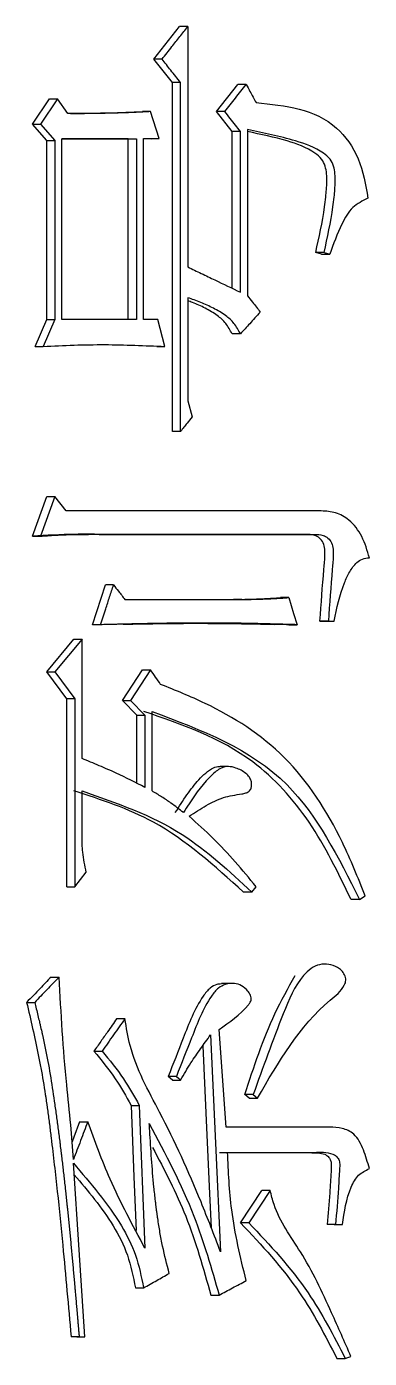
# Model space of a CAD drawing. Header units: millimetres. Extents: x 2003 to 4439, y 563 to 2285.
# Drawn here: x 2855.18 to 2857.23, y 727.57 to 735.55 of the extents above; entities that cross this region are included whole.
import ezdxf

# ---------------------------------------------------------------- set-up
doc = ezdxf.new("R2010")
doc.units = ezdxf.units.MM

msp = doc.modelspace()

# ---------------------------------------------------------------- linework, layer by layer
at = {"color": 7, "linetype": 'Continuous', "lineweight": 25}
for p, q in [((2855.9422, 735.3521), (2856.0956, 735.5468)), ((2856.1448, 735.5468), (2856.0956, 735.5468)), ((2856.1448, 735.5468), (2856.1448, 734.1081)), ((2855.9912, 735.3521), (2855.9422, 735.3521)), ((2856.053, 735.2115), (2855.9422, 735.3521)), ((2856.1021, 735.2115), (2856.053, 735.2115)), ((2856.053, 733.1237), (2856.053, 735.2115)), ((2856.1021, 733.1237), (2856.1021, 735.2115)), ((2856.3168, 735.0384), (2856.4442, 735.2007)), ((2856.4939, 735.2007), (2856.4442, 735.2007)), ((2855.2153, 734.9627), (2855.3182, 735.1141)), ((2855.3663, 735.1141), (2855.2633, 734.9627)), ((2855.3182, 735.1141), (2855.3663, 735.1141)), ((2855.4264, 735.0276), (2855.3663, 735.1141)), ((2855.9229, 735.0384), (2855.874, 735.0384)), ((2855.9741, 734.8762), (2855.9229, 735.0384)), ((2856.3663, 735.0384), (2856.3168, 735.0384)), ((2856.4103, 734.9194), (2856.3168, 735.0384)), ((2855.2153, 734.9627), (2855.2633, 734.9627)), ((2855.301, 734.8653), (2855.2153, 734.9627)), ((2855.2633, 734.9627), (2855.3492, 734.8653)), ((2856.4598, 734.9194), (2856.4103, 734.9194)), ((2856.4103, 733.9805), (2856.4103, 734.9194)), ((2856.4599, 733.9567), (2856.4598, 734.9194)), ((2856.5024, 734.9302), (2856.5024, 733.9351)), ((2855.301, 734.8653), (2855.3492, 734.8653)), ((2855.301, 733.7944), (2855.301, 734.8653)), ((2855.3492, 734.8653), (2855.3492, 733.7944)), ((2855.3921, 734.8761), (2855.8374, 734.8761)), ((2855.3921, 733.7944), (2855.3921, 734.8761)), ((2855.7887, 734.8761), (2855.3921, 734.8761)), ((2855.7887, 734.8761), (2855.8374, 734.8761)), ((2855.7887, 733.7944), (2855.7887, 734.8761)), ((2855.8374, 734.8761), (2855.8374, 733.7944)), ((2855.8802, 733.7944), (2855.8802, 734.8762)), ((2855.8802, 734.8762), (2855.9741, 734.8762)), ((2855.9252, 734.8761), (2855.8802, 734.8761)), ((2855.9252, 734.8761), (2855.9741, 734.8762)), ((2856.9605, 734.1947), (2856.9103, 734.1947)), ((2856.9441, 734.1839), (2856.9103, 734.1947)), ((2856.9441, 734.1839), (2856.9944, 734.1839)), ((2856.9605, 734.1947), (2856.9944, 734.1839)), ((2856.1448, 733.9242), (2856.1448, 733.3076)), ((2855.2325, 733.6322), (2855.301, 733.7944)), ((2855.3492, 733.7944), (2855.2805, 733.6322)), ((2855.301, 733.7944), (2855.3492, 733.7944)), ((2855.8374, 733.7944), (2855.3921, 733.7944)), ((2855.9656, 733.7944), (2855.8802, 733.7944)), ((2856.0083, 733.6322), (2855.9656, 733.7944)), ((2856.4598, 733.7079), (2856.4103, 733.7079)), ((2855.2325, 733.6322), (2855.2805, 733.6322)), ((2855.9593, 733.6322), (2856.0083, 733.6322)), ((2856.1448, 733.3076), (2856.1704, 733.2103)), ((2856.1021, 733.1237), (2856.053, 733.1237)), ((2855.2153, 732.4963), (2855.3011, 732.7343)), ((2855.3492, 732.7343), (2855.2633, 732.4963)), ((2855.3011, 732.7343), (2855.3492, 732.7343)), ((2855.4178, 732.6478), (2855.3492, 732.7343)), ((2856.9436, 732.6478), (2855.4178, 732.6478)), ((2855.6264, 732.5072), (2855.6749, 732.5072)), ((2856.8511, 732.5072), (2855.6264, 732.5072)), ((2855.6749, 732.5072), (2856.9012, 732.5072)), ((2856.8511, 732.5072), (2856.9012, 732.5072)), ((2855.2153, 732.4963), (2855.2633, 732.4963)), ((2855.5751, 731.9663), (2855.652, 732.2043)), ((2855.7006, 732.2043), (2855.652, 732.2043)), ((2855.769, 732.1177), (2856.4684, 732.1177)), ((2856.4684, 732.1177), (2856.4188, 732.1177)), ((2856.7486, 732.1286), (2856.6987, 732.1286)), ((2855.6235, 731.9663), (2855.5751, 731.9663)), ((2856.7495, 731.9663), (2856.7995, 731.9663)), ((2856.9859, 731.9879), (2856.9357, 731.9879)), ((2856.9695, 731.9879), (2857.0198, 731.9879)), ((2856.9859, 731.9879), (2857.0198, 731.9879)), ((2855.3011, 731.685), (2855.4638, 731.8798)), ((2855.5122, 731.8798), (2855.3492, 731.685)), ((2855.4638, 731.8798), (2855.5122, 731.8798)), ((2855.5122, 731.1658), (2855.5122, 731.8798)), ((2855.3011, 731.685), (2855.3492, 731.685)), ((2855.421, 731.5228), (2855.3011, 731.685)), ((2855.3492, 731.685), (2855.4693, 731.5228)), ((2855.7545, 731.512), (2855.874, 731.6959)), ((2855.9229, 731.6959), (2855.8032, 731.512)), ((2855.874, 731.6959), (2855.9229, 731.6959)), ((2855.4693, 731.5228), (2855.421, 731.5228)), ((2855.421, 730.3978), (2855.421, 731.5228)), ((2855.4693, 731.5228), (2855.4693, 730.3978)), ((2855.7545, 731.512), (2855.8032, 731.512)), ((2855.8399, 731.4254), (2855.7545, 731.512)), ((2855.8032, 731.512), (2855.8887, 731.4254)), ((2855.8399, 731.0169), (2855.8399, 731.4254)), ((2855.8887, 731.4254), (2855.8887, 730.9927)), ((2855.9314, 730.9711), (2855.9314, 731.4471)), ((2856.3871, 731.1172), (2856.3381, 731.1172)), ((2856.3879, 731.1172), (2856.3871, 731.1172)), ((2855.5122, 730.7007), (2855.5122, 730.971)), ((2855.4693, 730.3978), (2855.5379, 730.4843)), ((2855.421, 730.3978), (2855.4693, 730.3978)), ((2856.5279, 730.3653), (2856.4782, 730.3653)), ((2856.5279, 730.3653), (2856.5534, 730.3978)), ((2857.172, 730.3221), (2857.1215, 730.3221)), ((2857.172, 730.3221), (2857.2058, 730.3437)), ((2855.3268, 729.8569), (2855.3749, 729.8569)), ((2856.3961, 729.8182), (2856.3463, 729.8182)), ((2855.181, 729.7055), (2855.229, 729.7055)), ((2855.7203, 729.6081), (2855.769, 729.6081)), ((2856.3748, 728.9591), (2856.3322, 729.5432)), ((2855.5836, 729.4134), (2855.6321, 729.4134)), ((2856.0766, 729.262), (2856.0275, 729.262)), ((2856.0531, 729.2403), (2856.0275, 729.262)), ((2856.0531, 729.2403), (2856.1022, 729.2403)), ((2855.8058, 729.0889), (2855.8546, 729.0889)), ((2855.8546, 729.0889), (2855.8887, 728.2345)), ((2856.5364, 729.1538), (2856.4867, 729.1538)), ((2856.5122, 729.1322), (2856.4867, 729.1538)), ((2856.5122, 729.1322), (2856.5619, 729.1322)), ((2856.5364, 729.1538), (2856.5619, 729.1322)), ((2855.498, 728.9914), (2855.5464, 728.9914)), ((2856.9944, 728.9591), (2856.3748, 728.9591)), ((2856.3338, 728.8076), (2856.8511, 728.8076)), ((2856.3833, 728.8076), (2856.9012, 728.8076)), ((2856.8511, 728.8076), (2856.9012, 728.8076)), ((2856.4613, 728.3858), (2856.5884, 728.5803)), ((2856.6382, 728.5803), (2856.5109, 728.3858)), ((2856.6382, 728.5803), (2856.5884, 728.5803)), ((2856.5109, 728.3857), (2856.4613, 728.3857)), ((2857.0283, 728.375), (2856.978, 728.375)), ((2857.0202, 728.375), (2856.978, 728.375)), ((2857.0202, 728.375), (2857.0706, 728.375)), ((2855.8314, 727.9963), (2855.8802, 727.9963)), ((2856.2829, 727.9531), (2856.3323, 727.9531)), ((2855.495, 727.7043), (2855.4467, 727.7043)), ((2855.481, 727.7043), (2855.4467, 727.7043)), ((2855.481, 727.7043), (2855.5293, 727.7043)), ((2857.037, 727.5745), (2857.0874, 727.5745))]:
    msp.add_line(p, q, dxfattribs=at)
at = {"color": 7, "linetype": 'Continuous', "lineweight": 25, "flags": 128}
for points in [[(2856.7486, 732.1286), (2856.7634, 732.0815), (2856.7781, 732.0345), (2856.7995, 731.9663)], [(2855.8399, 731.4254), (2855.8643, 731.4254), (2855.8887, 731.4254)], [(2856.2812, 729.5108), (2856.311, 728.8619), (2856.3408, 728.2131)], [(2856.2348, 729.4459), (2856.241, 729.311), (2856.2593, 728.9116), (2856.2753, 728.5623), (2856.2848, 728.3558)], [(2856.0766, 729.262), (2856.0894, 729.2512), (2856.1022, 729.2403)], [(2855.8058, 729.0889), (2855.8228, 728.6617), (2855.8357, 728.3397)], [(2855.498, 728.9914), (2855.4631, 728.8986), (2855.4526, 728.8707)], [(2855.5293, 727.7043), (2855.495, 728.2235), (2855.4607, 728.7427)]]:
    msp.add_lwpolyline(points, dxfattribs=at)
at = {"color": 7, "linetype": 'Continuous', "lineweight": 25}
for points, knots in [([(2855.9912, 735.3521), (2856.0109, 735.3771), (2856.0463, 735.422), (2856.0975, 735.4869), (2856.129, 735.5269), (2856.1448, 735.5468)], [0, 0, 0, 0, 0.384573, 0.692287, 1, 1, 1, 1]), ([(2856.1021, 735.2115), (2856.0923, 735.224), (2856.0726, 735.2489), (2856.0356, 735.2958), (2856.0085, 735.3302), (2855.9912, 735.3521)], [0, 0, 0, 0, 0.266245, 0.532491, 1, 1, 1, 1]), ([(2856.3663, 735.0384), (2856.3875, 735.0655), (2856.4301, 735.1195), (2856.4726, 735.1736), (2856.4939, 735.2007)], [0, 0, 0, 0, 0.499999, 1, 1, 1, 1]), ([(2856.4939, 735.2007), (2856.5016, 735.1866), (2856.5154, 735.1615), (2856.5352, 735.1255), (2856.5473, 735.1035), (2856.5534, 735.0925)], [0, 0, 0, 0, 0.39043, 0.695215, 1, 1, 1, 1]), ([(2856.5533, 735.0925), (2856.7293, 735.0744), (2856.977, 735.0488), (2857.181, 734.7596), (2857.2086, 734.6005), (2857.2227, 734.5192)], [0, 0, 0, 0, 0.544628, 0.767125, 1, 1, 1, 1]), ([(2855.9229, 735.0384), (2855.9188, 735.0382), (2855.9106, 735.0377), (2855.8984, 735.0371), (2855.8861, 735.0364), (2855.8739, 735.0358), (2855.8616, 735.0351), (2855.8494, 735.0345), (2855.8391, 735.034), (2855.8289, 735.0335), (2855.8187, 735.033), (2855.8064, 735.0325), (2855.7901, 735.0318), (2855.7737, 735.0312), (2855.7574, 735.0306), (2855.7451, 735.0302), (2855.7287, 735.0297), (2855.7123, 735.0293), (2855.696, 735.029), (2855.6837, 735.0287), (2855.6673, 735.0284), (2855.6509, 735.0282), (2855.6345, 735.028), (2855.6181, 735.0278), (2855.6017, 735.0277), (2855.5853, 735.0276), (2855.573, 735.0275), (2855.5607, 735.0275), (2855.5484, 735.0274), (2855.5382, 735.0274), (2855.53, 735.0274), (2855.5218, 735.0274), (2855.5136, 735.0274), (2855.5054, 735.0274), (2855.4992, 735.0274), (2855.4931, 735.0274), (2855.4849, 735.0274), (2855.4767, 735.0275), (2855.4685, 735.0275), (2855.4603, 735.0275), (2855.452, 735.0275), (2855.4438, 735.0275), (2855.436, 735.0276), (2855.4302, 735.0276), (2855.4264, 735.0276)], [0, 0, 0, 0, 0.024742, 0.049483, 0.074225, 0.098967, 0.123709, 0.14845, 0.173192, 0.185563, 0.210305, 0.235047, 0.259788, 0.309272, 0.334014, 0.358756, 0.383497, 0.432981, 0.457723, 0.482464, 0.507206, 0.55669, 0.581431, 0.606173, 0.655657, 0.680399, 0.70514, 0.729882, 0.754624, 0.779366, 0.791736, 0.804107, 0.828849, 0.84122, 0.853591, 0.865962, 0.878333, 0.903074, 0.915445, 0.927816, 0.952558, 0.964929, 0.9773, 1, 1, 1, 1]), ([(2855.4428, 735.0275), (2855.454, 735.0275), (2855.5317, 735.0274), (2855.6756, 735.029), (2855.8079, 735.0353), (2855.874, 735.0384)], [0, 0, 0, 0, 0.078385, 0.539066, 1, 1, 1, 1]), ([(2856.4598, 734.9194), (2856.45, 734.9319), (2856.4295, 734.958), (2856.3983, 734.9976), (2856.377, 735.0248), (2856.3663, 735.0384)], [0, 0, 0, 0, 0.3146532, 0.657326, 1, 1, 1, 1]), ([(2856.9605, 734.1947), (2856.9805, 734.2852), (2857.0046, 734.3947), (2857.0225, 734.5372), (2857.0288, 734.6182), (2857.0256, 734.6985), (2856.9966, 734.7585), (2856.921, 734.8186), (2856.7535, 734.8788), (2856.5987, 734.9105), (2856.5024, 734.9302)], [0, 0, 0, 0, 0.23813, 0.287988, 0.366961, 0.446683, 0.487555, 0.537237, 0.712015, 1, 1, 1, 1]), ([(2856.9103, 734.1947), (2856.9302, 734.2852), (2856.9544, 734.3947), (2856.9722, 734.5372), (2856.9785, 734.6183), (2856.9753, 734.6985), (2856.9463, 734.7585), (2856.8708, 734.8186), (2856.7198, 734.8735), (2856.5818, 734.902), (2856.5024, 734.9185)], [0, 0, 0, 0, 0.250743, 0.303279, 0.38642, 0.470348, 0.513402, 0.565729, 0.749743, 1, 1, 1, 1]), ([(2857.2227, 734.5192), (2857.1906, 734.5036), (2857.1249, 734.4715), (2857.052, 734.3441), (2857.0163, 734.2449), (2856.9944, 734.1839)], [0, 0, 0, 0, 0.267599, 0.548584, 1, 1, 1, 1]), ([(2856.1448, 734.1081), (2856.1718, 734.0951), (2856.2259, 734.0692), (2856.331, 734.0187), (2856.4089, 733.9812), (2856.4599, 733.9567)], [0, 0, 0, 0, 0.257226, 0.514452, 1, 1, 1, 1]), ([(2856.4598, 733.7079), (2856.448, 733.7295), (2856.4246, 733.7723), (2856.3673, 733.8229), (2856.2991, 733.8622), (2856.2228, 733.8967), (2856.1708, 733.9151), (2856.1448, 733.9242)], [0, 0, 0, 0, 0.176065, 0.348002, 0.566634, 0.783694, 1, 1, 1, 1]), ([(2856.4103, 733.7079), (2856.3984, 733.7295), (2856.3751, 733.7723), (2856.3178, 733.8229), (2856.2497, 733.862), (2856.1897, 733.8899), (2856.1543, 733.9027), (2856.1448, 733.9061)], [0, 0, 0, 0, 0.204151, 0.403447, 0.656808, 0.908321, 1, 1, 1, 1]), ([(2856.5024, 733.9351), (2856.5122, 733.9226), (2856.5298, 733.9001), (2856.5553, 733.8677), (2856.571, 733.8477), (2856.5788, 733.8377)], [0, 0, 0, 0, 0.384577, 0.692287, 1, 1, 1, 1]), ([(2856.5788, 733.8377), (2856.5682, 733.8261), (2856.547, 733.803), (2856.5074, 733.7597), (2856.4783, 733.728), (2856.4598, 733.7079)], [0, 0, 0, 0, 0.2674634, 0.534927, 1, 1, 1, 1]), ([(2855.2805, 733.6322), (2855.3418, 733.6352), (2855.4643, 733.6413), (2855.7072, 733.6453), (2855.8883, 733.6374), (2856.0083, 733.6322)], [0, 0, 0, 0, 0.252085, 0.504197, 1, 1, 1, 1]), ([(2856.1704, 733.2103), (2856.1606, 733.1979), (2856.1444, 733.1773), (2856.1216, 733.1485), (2856.1086, 733.132), (2856.1021, 733.1237)], [0, 0, 0, 0, 0.42836, 0.71418, 1, 1, 1, 1]), ([(2857.2311, 732.3665), (2857.2185, 732.4104), (2857.1935, 732.4967), (2857.1201, 732.5929), (2857.0308, 732.6417), (2856.9725, 732.6458), (2856.9436, 732.6478)], [0, 0, 0, 0, 0.2921, 0.574018, 0.788471, 1, 1, 1, 1]), ([(2855.6264, 732.5072), (2855.5739, 732.5077), (2855.4369, 732.509), (2855.2999, 732.5012), (2855.2153, 732.4963)], [0, 0, 0, 0, 0.383201, 1, 1, 1, 1]), ([(2855.2633, 732.4963), (2855.2697, 732.4968), (2855.2825, 732.4978), (2855.2986, 732.4989), (2855.3114, 732.4998), (2855.3242, 732.5007), (2855.337, 732.5015), (2855.3499, 732.5023), (2855.3627, 732.503), (2855.3755, 732.5036), (2855.3883, 732.5042), (2855.3979, 732.5046), (2855.4108, 732.505), (2855.4236, 732.5055), (2855.4396, 732.5059), (2855.4525, 732.5063), (2855.4653, 732.5065), (2855.4781, 732.5068), (2855.4909, 732.507), (2855.5038, 732.5071), (2855.5134, 732.5072), (2855.523, 732.5073), (2855.5326, 732.5074), (2855.5422, 732.5074), (2855.5502, 732.5075), (2855.5566, 732.5075), (2855.563, 732.5075), (2855.5694, 732.5075), (2855.5759, 732.5075), (2855.5823, 732.5075), (2855.5887, 732.5075), (2855.5951, 732.5075), (2855.6015, 732.5075), (2855.6079, 732.5075), (2855.6143, 732.5075), (2855.6207, 732.5074), (2855.6271, 732.5074), (2855.6335, 732.5074), (2855.6399, 732.5073), (2855.6463, 732.5073), (2855.6527, 732.5073), (2855.6588, 732.5072), (2855.6662, 732.5072), (2855.672, 732.5072), (2855.6749, 732.5072)], [0, 0, 0, 0, 0.046719, 0.093437, 0.116797, 0.140156, 0.186875, 0.210234, 0.233594, 0.280313, 0.303672, 0.327031, 0.350391, 0.397109, 0.420469, 0.467188, 0.490547, 0.513906, 0.560625, 0.583984, 0.607344, 0.630703, 0.654062, 0.677422, 0.700781, 0.712461, 0.72414, 0.7475, 0.759179, 0.770859, 0.794218, 0.805898, 0.817578, 0.840937, 0.852617, 0.864296, 0.887656, 0.899335, 0.911015, 0.934374, 0.946054, 0.957734, 0.978867, 1, 1, 1, 1]), ([(2856.9357, 731.9879), (2856.943, 732.0918), (2856.9522, 732.2228), (2856.9666, 732.3767), (2856.9653, 732.447), (2856.9348, 732.4871), (2856.8978, 732.5061), (2856.8691, 732.5069), (2856.8511, 732.5074)], [0, 0, 0, 0, 0.511728, 0.645948, 0.774639, 0.837433, 0.898476, 1, 1, 1, 1]), ([(2856.9012, 732.5074), (2856.9192, 732.5069), (2856.948, 732.5061), (2856.985, 732.4871), (2857.0156, 732.447), (2857.0168, 732.3767), (2857.0025, 732.2228), (2856.9932, 732.0918), (2856.9859, 731.9879)], [0, 0, 0, 0, 0.10163, 0.162723, 0.225538, 0.354202, 0.488391, 1, 1, 1, 1]), ([(2857.0198, 731.9879), (2857.0366, 732.0661), (2857.0588, 732.1686), (2857.1118, 732.2838), (2857.1478, 732.3339), (2857.19, 732.364), (2857.217, 732.3657), (2857.2311, 732.3665)], [0, 0, 0, 0, 0.4982992, 0.6529249, 0.8087085, 0.8991261, 1, 1, 1, 1]), ([(2855.6235, 731.9663), (2855.6338, 731.9979), (2855.6517, 732.0533), (2855.6774, 732.1326), (2855.6929, 732.1804), (2855.7006, 732.2043)], [0, 0, 0, 0, 0.397994, 0.698997, 1, 1, 1, 1]), ([(2855.7006, 732.2043), (2855.7104, 732.1919), (2855.7267, 732.1713), (2855.7495, 732.1425), (2855.7625, 732.126), (2855.769, 732.1177)], [0, 0, 0, 0, 0.428367, 0.714183, 1, 1, 1, 1]), ([(2856.4188, 732.1177), (2856.4486, 732.118), (2856.5102, 732.1185), (2856.6035, 732.1223), (2856.667, 732.1265), (2856.6987, 732.1286)], [0, 0, 0, 0, 0.318745, 0.659298, 1, 1, 1, 1]), ([(2856.4684, 732.1177), (2856.4982, 732.118), (2856.5598, 732.1185), (2856.6533, 732.1223), (2856.7168, 732.1265), (2856.7486, 732.1286)], [0, 0, 0, 0, 0.318332, 0.659091, 1, 1, 1, 1]), ([(2856.7995, 731.9663), (2856.7957, 731.9664), (2856.7899, 731.9666), (2856.7823, 731.9668), (2856.7765, 731.967), (2856.7707, 731.9671), (2856.765, 731.9673), (2856.7592, 731.9675), (2856.7535, 731.9676), (2856.7477, 731.9678), (2856.742, 731.968), (2856.7362, 731.9681), (2856.7285, 731.9683), (2856.7189, 731.9686), (2856.7074, 731.9689), (2856.6959, 731.9693), (2856.6844, 731.9696), (2856.6728, 731.9699), (2856.6613, 731.9702), (2856.6498, 731.9705), (2856.6344, 731.971), (2856.6152, 731.9715), (2856.5921, 731.972), (2856.5691, 731.9726), (2856.546, 731.9731), (2856.5152, 731.9737), (2856.4844, 731.9744), (2856.446, 731.9751), (2856.4075, 731.9756), (2856.3612, 731.9761), (2856.315, 731.9765), (2856.2687, 731.9766), (2856.2302, 731.9766), (2856.1993, 731.9765), (2856.1762, 731.9764), (2856.153, 731.9763), (2856.1298, 731.9761), (2856.1067, 731.9759), (2856.0835, 731.9756), (2856.0603, 731.9753), (2856.0372, 731.975), (2856.014, 731.9747), (2855.9831, 731.9742), (2855.9522, 731.9737), (2855.9212, 731.9731), (2855.898, 731.9726), (2855.8748, 731.9722), (2855.8555, 731.9718), (2855.84, 731.9714), (2855.8284, 731.9712), (2855.8168, 731.9709), (2855.8052, 731.9706), (2855.7936, 731.9704), (2855.782, 731.9701), (2855.7665, 731.9698), (2855.751, 731.9694), (2855.7355, 731.969), (2855.7239, 731.9687), (2855.7123, 731.9685), (2855.7006, 731.9682), (2855.689, 731.9679), (2855.6774, 731.9676), (2855.6658, 731.9673), (2855.6542, 731.967), (2855.6401, 731.9667), (2855.6299, 731.9664), (2855.6235, 731.9663)], [0, 0, 0, 0, 0.009839, 0.014759, 0.019678, 0.024598, 0.029518, 0.034437, 0.039357, 0.044276, 0.049196, 0.054116, 0.059035, 0.068874, 0.078714, 0.088553, 0.098392, 0.108231, 0.11807, 0.12791, 0.137749, 0.157427, 0.177105, 0.196784, 0.216462, 0.236141, 0.275497, 0.295176, 0.334533, 0.373889, 0.413246, 0.452603, 0.49196, 0.511638, 0.531317, 0.550995, 0.570673, 0.590352, 0.61003, 0.629709, 0.649387, 0.669065, 0.688744, 0.728101, 0.747779, 0.767457, 0.787136, 0.806814, 0.816653, 0.826493, 0.836332, 0.846171, 0.85601, 0.865849, 0.875689, 0.895367, 0.905206, 0.915045, 0.924884, 0.934724, 0.944563, 0.954402, 0.964241, 0.97408, 0.98392, 1, 1, 1, 1]), ([(2855.7587, 731.9694), (2855.7586, 731.9694), (2855.7585, 731.9694), (2855.7592, 731.9694), (2855.7771, 731.9697), (2855.9453, 731.973), (2856.2429, 731.977), (2856.5132, 731.9717), (2856.6662, 731.9687)], [0, 0, 0, 0, 0.000388, 0.002567, 0.005095, 0.093733, 0.487155, 1, 1, 1, 1]), ([(2856.7495, 731.9663), (2856.7418, 731.9665), (2856.7265, 731.967), (2856.7035, 731.9676), (2856.6834, 731.9682), (2856.6709, 731.9686), (2856.6661, 731.9687)], [0, 0, 0, 0, 0.276232, 0.552465, 0.828697, 1, 1, 1, 1]), ([(2856.9357, 731.9879), (2856.942, 731.9879), (2856.9533, 731.9879), (2856.9645, 731.9879), (2856.9695, 731.9879)], [0, 0, 0, 0, 0.56, 1, 1, 1, 1]), ([(2855.9827, 731.6093), (2855.9727, 731.6237), (2855.9528, 731.6526), (2855.9329, 731.6814), (2855.9229, 731.6959)], [0, 0, 0, 0, 0.5, 1, 1, 1, 1]), ([(2857.2058, 730.3437), (2857.1628, 730.4513), (2857.042, 730.7543), (2856.7516, 731.2032), (2856.335, 731.4671), (2856.0717, 731.5734), (2855.9827, 731.6093)], [0, 0, 0, 0, 0.181249, 0.510223, 0.834429, 1, 1, 1, 1]), ([(2857.1215, 730.3221), (2857.0447, 730.4811), (2856.8931, 730.7948), (2856.4885, 731.2393), (2856.1106, 731.3688), (2855.8826, 731.4471)], [0, 0, 0, 0, 0.289723, 0.571285, 1, 1, 1, 1]), ([(2855.9314, 731.4471), (2856.2266, 731.3362), (2856.7655, 731.1337), (2857.0454, 730.5748), (2857.172, 730.3221)], [0, 0, 0, 0, 0.5478251, 1, 1, 1, 1]), ([(2855.8887, 730.9927), (2855.8319, 731.0217), (2855.7418, 731.0678), (2855.6153, 731.1229), (2855.5465, 731.1515), (2855.5122, 731.1658)], [0, 0, 0, 0, 0.459907, 0.729904, 1, 1, 1, 1]), ([(2856.0701, 730.8413), (2856.0929, 730.8774), (2856.1365, 730.9465), (2856.2096, 731.041), (2856.2746, 731.1019), (2856.3237, 731.1193), (2856.3368, 731.1167), (2856.338, 731.1165)], [0, 0, 0, 0, 0.31528, 0.602541, 0.89261, 0.989797, 1, 1, 1, 1]), ([(2856.1533, 730.8197), (2856.187, 730.8419), (2856.2526, 730.8854), (2856.3572, 730.9372), (2856.4393, 730.9487), (2856.4904, 730.9579), (2856.5082, 730.9655), (2856.5195, 730.9764), (2856.5256, 730.9901), (2856.528, 731.0089), (2856.5248, 731.0315), (2856.5131, 731.0566), (2856.483, 731.0858), (2856.4397, 731.1089), (2856.3907, 731.12), (2856.3409, 731.1107), (2856.2534, 731.0407), (2856.1825, 730.9416), (2856.1302, 730.8587), (2856.1192, 730.8413)], [0, 0, 0, 0, 0.119378, 0.233044, 0.347088, 0.372157, 0.392491, 0.404557, 0.416667, 0.432851, 0.454707, 0.476798, 0.507453, 0.574091, 0.621959, 0.658929, 0.726106, 0.942431, 1, 1, 1, 1]), ([(2856.4782, 730.3653), (2856.3062, 730.5215), (2856.0015, 730.798), (2855.6269, 730.9185), (2855.4638, 730.971)], [0, 0, 0, 0, 0.564725, 1, 1, 1, 1]), ([(2855.5122, 730.971), (2855.7194, 730.8994), (2856.0931, 730.7703), (2856.3939, 730.4901), (2856.5279, 730.3653)], [0, 0, 0, 0, 0.554519, 1, 1, 1, 1]), ([(2856.1192, 730.8413), (2856.0945, 730.8607), (2856.052, 730.8942), (2855.9888, 730.9365), (2855.9506, 730.9596), (2855.9314, 730.9711)], [0, 0, 0, 0, 0.409889, 0.704653, 1, 1, 1, 1]), ([(2856.5534, 730.3978), (2856.5125, 730.4482), (2856.4304, 730.5493), (2856.2967, 730.6903), (2856.2012, 730.7765), (2856.1533, 730.8197)], [0, 0, 0, 0, 0.33078, 0.664698, 1, 1, 1, 1]), ([(2855.5379, 730.4843), (2855.5293, 730.5241), (2855.5141, 730.5952), (2855.5128, 730.6684), (2855.5122, 730.7007)], [0, 0, 0, 0, 0.558835, 1, 1, 1, 1]), ([(2856.5619, 729.1322), (2856.6872, 729.3479), (2856.834, 729.6006), (2857.0661, 729.7736), (2857.0881, 729.8228), (2857.0908, 729.839), (2857.0887, 729.8551), (2857.0811, 729.8757), (2857.0656, 729.8978), (2857.0335, 729.9213), (2856.9885, 729.9354), (2856.9329, 729.9349), (2856.8802, 729.9109), (2856.7915, 729.824), (2856.682, 729.5579), (2856.5943, 729.3147), (2856.5364, 729.1538)], [0, 0, 0, 0, 0.369973, 0.433396, 0.441379, 0.448953, 0.456564, 0.46449, 0.480827, 0.49655, 0.526966, 0.55702, 0.587567, 0.618801, 0.747888, 1, 1, 1, 1]), ([(2855.3268, 729.8569), (2855.305, 729.8342), (2855.2698, 729.7977), (2855.2212, 729.7472), (2855.1944, 729.7194), (2855.181, 729.7055)], [0, 0, 0, 0, 0.449138, 0.724569, 1, 1, 1, 1]), ([(2855.3749, 729.8569), (2855.3506, 729.8317), (2855.302, 729.7812), (2855.2533, 729.7307), (2855.229, 729.7055)], [0, 0, 0, 0, 0.5, 1, 1, 1, 1]), ([(2855.4607, 728.7644), (2855.4559, 728.8336), (2855.4454, 728.9832), (2855.4039, 729.3459), (2855.3871, 729.6417), (2855.3749, 729.8569)], [0, 0, 0, 0, 0.189811, 0.410522, 1, 1, 1, 1]), ([(2856.3466, 729.8156), (2856.3372, 729.8151), (2856.3131, 729.8139), (2856.2727, 729.79), (2856.1936, 729.6882), (2856.1219, 729.5007), (2856.0575, 729.3379), (2856.0275, 729.262)], [0, 0, 0, 0, 0.046767, 0.120081, 0.219008, 0.636057, 1, 1, 1, 1]), ([(2856.3322, 729.5432), (2856.3944, 729.5872), (2856.4617, 729.6348), (2856.5187, 729.7044), (2856.5244, 729.7194), (2856.5249, 729.7343), (2856.5185, 729.7536), (2856.5004, 729.7801), (2856.4686, 729.8083), (2856.4202, 729.8223), (2856.3714, 729.8167), (2856.3224, 729.7911), (2856.2437, 729.6884), (2856.1716, 729.5023), (2856.107, 729.339), (2856.0766, 729.262)], [0, 0, 0, 0, 0.213502, 0.231462, 0.243028, 0.25469, 0.268683, 0.294821, 0.340397, 0.384399, 0.438731, 0.48193, 0.539954, 0.7829, 1, 1, 1, 1]), ([(2856.4867, 729.1538), (2856.5401, 729.3189), (2856.6209, 729.5686), (2856.7458, 729.7918), (2856.7881, 729.8674)], [0, 0, 0, 0, 0.6614004, 1, 1, 1, 1]), ([(2855.181, 729.7055), (2855.1931, 729.6533), (2855.2173, 729.549), (2855.2457, 729.4181), (2855.2715, 729.2865), (2855.2859, 729.2003), (2855.2967, 729.1272), (2855.3005, 729.1005), (2855.3052, 729.0672), (2855.3097, 729.0339), (2855.314, 729.0006), (2855.32, 728.9539), (2855.3308, 728.8671), (2855.3466, 728.7334), (2855.3704, 728.5194), (2855.4049, 728.1764), (2855.4306, 727.8867), (2855.4467, 727.7043)], [0, 0, 0, 0, 0.079845, 0.159695, 0.199619, 0.27948, 0.28946, 0.309422, 0.319402, 0.339364, 0.359325, 0.369306, 0.409228, 0.489074, 0.56892, 0.728614, 1, 1, 1, 1]), ([(2855.229, 729.7055), (2855.2354, 729.6795), (2855.2449, 729.6405), (2855.2559, 729.595), (2855.2636, 729.5625), (2855.2697, 729.5364), (2855.28, 729.4907), (2855.3097, 729.3531), (2855.3329, 729.2069), (2855.3519, 729.0737), (2855.3575, 729.0338), (2855.3621, 729.0005), (2855.3666, 728.9672), (2855.3701, 728.9405), (2855.3744, 728.9071), (2855.3778, 728.8804), (2855.382, 728.8471), (2855.3853, 728.8204), (2855.3894, 728.787), (2855.3934, 728.7536), (2855.3973, 728.7201), (2855.4012, 728.6867), (2855.4042, 728.66), (2855.4079, 728.6265), (2855.4109, 728.5998), (2855.4145, 728.5663), (2855.4181, 728.5329), (2855.4216, 728.4994), (2855.4251, 728.4659), (2855.4279, 728.4391), (2855.4313, 728.4056), (2855.4339, 728.3788), (2855.4372, 728.3453), (2855.4405, 728.3118), (2855.4437, 728.2783), (2855.4469, 728.2448), (2855.4495, 728.218), (2855.4526, 728.1844), (2855.4551, 728.1576), (2855.4581, 728.1241), (2855.4606, 728.0973), (2855.4627, 728.0738), (2855.4642, 728.057), (2855.4657, 728.0402), (2855.4672, 728.0235), (2855.4687, 728.0067), (2855.4699, 727.9933), (2855.4714, 727.9765), (2855.4726, 727.9631), (2855.474, 727.9463), (2855.4755, 727.9296), (2855.477, 727.9128), (2855.4784, 727.896), (2855.4796, 727.8826), (2855.4811, 727.8658), (2855.4822, 727.8524), (2855.4834, 727.839), (2855.4843, 727.8289), (2855.4851, 727.8188), (2855.4859, 727.8105), (2855.4866, 727.8021), (2855.4873, 727.7937), (2855.488, 727.7853), (2855.4888, 727.7769), (2855.4893, 727.7702), (2855.4901, 727.7618), (2855.4907, 727.7551), (2855.4914, 727.7467), (2855.4921, 727.7383), (2855.4928, 727.7299), (2855.4935, 727.7217), (2855.4942, 727.7137), (2855.4948, 727.7074), (2855.495, 727.7043)], [0, 0, 0, 0, 0.039919, 0.059879, 0.069858, 0.089818, 0.099798, 0.139719, 0.299508, 0.319468, 0.339427, 0.359387, 0.369367, 0.389326, 0.399306, 0.419265, 0.429245, 0.449205, 0.459184, 0.479144, 0.499103, 0.509083, 0.529043, 0.539022, 0.558982, 0.568962, 0.588921, 0.608881, 0.61886, 0.63882, 0.648799, 0.668759, 0.678739, 0.698698, 0.718658, 0.728637, 0.748597, 0.758577, 0.778536, 0.788516, 0.808475, 0.818455, 0.823445, 0.833425, 0.843404, 0.848394, 0.858374, 0.863364, 0.873344, 0.878333, 0.888313, 0.898293, 0.903283, 0.913263, 0.918252, 0.928232, 0.933222, 0.938212, 0.943202, 0.948192, 0.950687, 0.955676, 0.960666, 0.963161, 0.968151, 0.970646, 0.975636, 0.978131, 0.983121, 0.988111, 0.990605, 0.995303, 1, 1, 1, 1]), ([(2855.7203, 729.6081), (2855.7019, 729.5818), (2855.6699, 729.5363), (2855.6244, 729.4714), (2855.5972, 729.4327), (2855.5836, 729.4134)], [0, 0, 0, 0, 0.404436, 0.702218, 1, 1, 1, 1]), ([(2855.769, 729.6081), (2855.7462, 729.5756), (2855.7006, 729.5107), (2855.6549, 729.4459), (2855.6321, 729.4134)], [0, 0, 0, 0, 0.5, 1, 1, 1, 1]), ([(2856.3408, 728.2131), (2856.3025, 728.3127), (2856.1931, 728.5978), (2856.0079, 729.0037), (2855.8101, 729.352), (2855.7777, 729.5538), (2855.769, 729.6081)], [0, 0, 0, 0, 0.210989, 0.603931, 0.893482, 1, 1, 1, 1]), ([(2856.1022, 729.2403), (2856.1222, 729.275), (2856.1596, 729.3396), (2856.2216, 729.4278), (2856.2613, 729.4831), (2856.2812, 729.5108)], [0, 0, 0, 0, 0.367027, 0.683421, 1, 1, 1, 1]), ([(2855.5836, 729.4134), (2855.6279, 729.3598), (2855.7108, 729.2595), (2855.7756, 729.1431), (2855.8058, 729.0889)], [0, 0, 0, 0, 0.534152, 1, 1, 1, 1]), ([(2855.6321, 729.4134), (2855.6764, 729.3598), (2855.7594, 729.2595), (2855.8243, 729.1431), (2855.8546, 729.0889)], [0, 0, 0, 0, 0.534115, 1, 1, 1, 1]), ([(2855.5464, 728.9914), (2855.5321, 728.9536), (2855.5036, 728.8779), (2855.475, 728.8022), (2855.4607, 728.7644)], [0, 0, 0, 0, 0.5, 1, 1, 1, 1]), ([(2855.8887, 728.2345), (2855.8158, 728.3701), (2855.6852, 728.6128), (2855.5889, 728.8755), (2855.5464, 728.9914)], [0, 0, 0, 0, 0.5589855, 1, 1, 1, 1]), ([(2855.9144, 728.9807), (2856.0107, 728.7992), (2856.1833, 728.474), (2856.2867, 728.1127), (2856.3323, 727.9531)], [0, 0, 0, 0, 0.5582866, 1, 1, 1, 1]), ([(2856.0339, 728.0829), (2856.0199, 728.137), (2855.9989, 728.2181), (2855.9782, 728.3285), (2855.969, 728.3875), (2855.9639, 728.4222), (2855.9627, 728.4309), (2855.9614, 728.4396), (2855.9602, 728.4483), (2855.9588, 728.4588), (2855.9574, 728.4692), (2855.9561, 728.4797), (2855.955, 728.4884), (2855.9535, 728.5006), (2855.9491, 728.5373), (2855.9331, 728.6842), (2855.923, 728.8393), (2855.9153, 728.9663), (2855.9144, 728.9807)], [0, 0, 0, 0, 0.185843, 0.278745, 0.371654, 0.383266, 0.394877, 0.400683, 0.412294, 0.423905, 0.435517, 0.447128, 0.458739, 0.464545, 0.487768, 0.580663, 0.952366, 1, 1, 1, 1]), ([(2857.2312, 728.7103), (2857.2206, 728.7478), (2857.1998, 728.8218), (2857.1504, 728.9196), (2857.0689, 728.9553), (2857.0192, 728.9578), (2856.9944, 728.9591)], [0, 0, 0, 0, 0.2925856, 0.5760087, 0.7889893, 1, 1, 1, 1]), ([(2855.9343, 728.8377), (2856.005, 728.7025), (2856.1512, 728.4232), (2856.2381, 728.1131), (2856.2829, 727.9531)], [0, 0, 0, 0, 0.48415, 1, 1, 1, 1]), ([(2856.4939, 728.0396), (2856.4602, 728.18), (2856.3996, 728.4317), (2856.3883, 728.6923), (2856.3833, 728.8076)], [0, 0, 0, 0, 0.557505, 1, 1, 1, 1]), ([(2856.8863, 728.8041), (2856.9129, 728.8052), (2856.9463, 728.8066), (2856.9827, 728.7869), (2856.9958, 728.77), (2857.0039, 728.7477), (2857.0037, 728.7208), (2856.9999, 728.6598), (2856.9932, 728.5437), (2856.9837, 728.4386), (2856.978, 728.375)], [0, 0, 0, 0, 0.169449, 0.212676, 0.256423, 0.294115, 0.346559, 0.405106, 0.639507, 1, 1, 1, 1]), ([(2856.9012, 728.8076), (2856.939, 728.8094), (2856.9846, 728.8115), (2857.0338, 728.787), (2857.0495, 728.7651), (2857.0554, 728.737), (2857.0503, 728.6796), (2857.046, 728.5587), (2857.0353, 728.4478), (2857.0283, 728.375)], [0, 0, 0, 0, 0.223755, 0.270136, 0.317505, 0.366522, 0.417299, 0.617412, 1, 1, 1, 1]), ([(2855.4607, 728.7427), (2855.5629, 728.6238), (2855.7062, 728.457), (2855.8411, 728.1947), (2855.8671, 728.0627), (2855.8802, 727.9963)], [0, 0, 0, 0, 0.5523735, 0.7751101, 1, 1, 1, 1]), ([(2857.0706, 728.375), (2857.0815, 728.4515), (2857.0967, 728.5574), (2857.1614, 728.6765), (2857.2083, 728.6992), (2857.2312, 728.7103)], [0, 0, 0, 0, 0.572733, 0.791395, 1, 1, 1, 1]), ([(2855.4653, 728.6735), (2855.5482, 728.5762), (2855.6721, 728.4309), (2855.7922, 728.1945), (2855.8183, 728.0626), (2855.8314, 727.9963)], [0, 0, 0, 0, 0.5014879, 0.7495189, 1, 1, 1, 1]), ([(2857.1213, 727.5853), (2857.083, 727.6728), (2856.9894, 727.8862), (2856.8448, 728.1947), (2856.6778, 728.4142), (2856.645, 728.5517), (2856.6382, 728.5803)], [0, 0, 0, 0, 0.257127, 0.627551, 0.922763, 1, 1, 1, 1]), ([(2856.4613, 728.3857), (2856.5859, 728.2525), (2856.8107, 728.0122), (2856.9673, 727.7094), (2857.037, 727.5744)], [0, 0, 0, 0, 0.554524, 1, 1, 1, 1]), ([(2856.5109, 728.3857), (2856.6357, 728.2525), (2856.8608, 728.0123), (2857.0176, 727.7094), (2857.0874, 727.5744)], [0, 0, 0, 0, 0.554583, 1, 1, 1, 1]), ([(2857.0283, 728.375), (2857.0331, 728.375), (2857.0409, 728.375), (2857.0519, 728.375), (2857.0613, 728.375), (2857.0675, 728.375), (2857.0706, 728.375)], [0, 0, 0, 0, 0.34, 0.56, 0.78, 1, 1, 1, 1]), ([(2855.8802, 727.9963), (2855.8934, 728.0038), (2855.9197, 728.0186), (2855.971, 728.0474), (2856.009, 728.0689), (2856.0339, 728.0829)], [0, 0, 0, 0, 0.257188, 0.514375, 1, 1, 1, 1]), ([(2855.495, 727.7043), (2855.4989, 727.7043), (2855.5053, 727.7043), (2855.5142, 727.7043), (2855.5218, 727.7043), (2855.5268, 727.7043), (2855.5293, 727.7043)], [0, 0, 0, 0, 0.34, 0.56, 0.78, 1, 1, 1, 1]), ([(2857.0874, 727.5745), (2857.0903, 727.5754), (2857.0974, 727.5776), (2857.1087, 727.5813), (2857.1171, 727.5839), (2857.1213, 727.5853)], [0, 0, 0, 0, 0.253292, 0.6266174, 1, 1, 1, 1])]:
    msp.add_open_spline(points, degree=3, knots=knots, dxfattribs=at)
msp.add_open_spline([(2856.3323, 727.9531), (2856.3593, 727.9675), (2856.4131, 727.9964), (2856.467, 728.0252), (2856.4939, 728.0396)], degree=3, dxfattribs=at)

doc.saveas('drawing.dxf')
